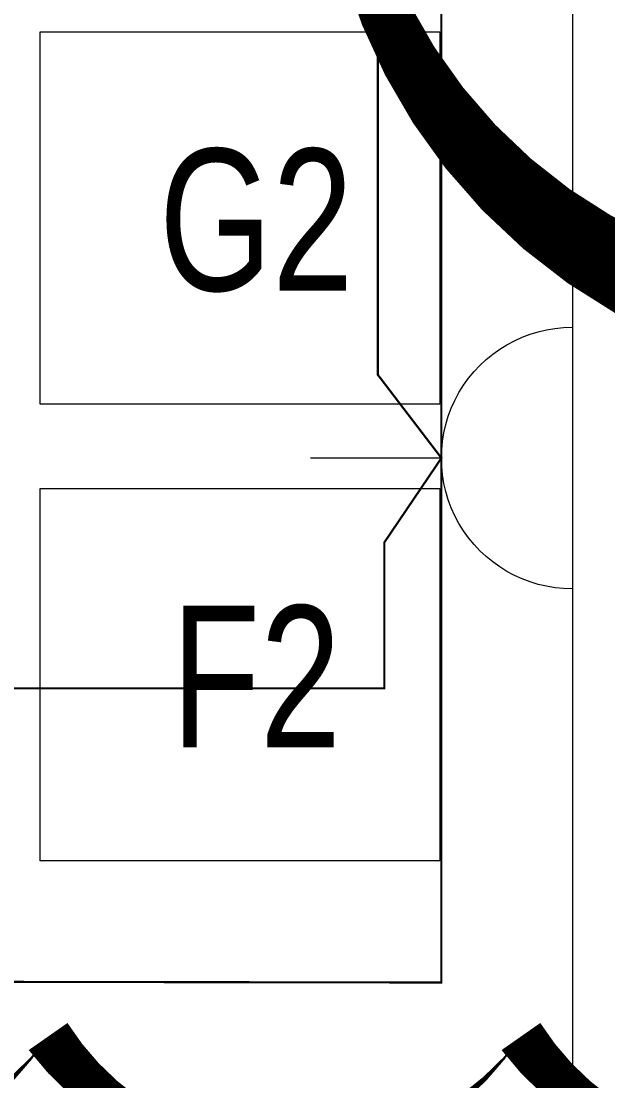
# Model space of a CAD drawing. Header units: metres. Extents: x 75097 to 220695, y -1557923 to -1361206.
# Drawn here: x 198986 to 199813, y -1469635 to -1468140 of the extents above; entities that cross this region are included whole.
import ezdxf

# ---------------------------------------------------------------- set-up
doc = ezdxf.new("R2010")
doc.units = ezdxf.units.M
doc.layers.get('0').update_dxf_attribs({"lineweight": 0})
for name, color, linetype, lineweight in [('A-100 - Copy$0$Medical Equipment and Furniture', 8, 'Continuous', 0), ('A-100 - Copy$0$Walls', 8, 'Continuous', 0), ('E-LG', 245, 'Continuous', 30)]:
    doc.layers.add(name, color=color, linetype=linetype, lineweight=lineweight)
doc.layers.add('E-POWR', color=7, linetype='Continuous', lineweight=9, true_color=0x4e7e3e)
doc.layers.add('REV 01', color=7, linetype='Continuous', lineweight=0, true_color=0xe41b4d)
doc.styles.add('A-100 - Copy$0$X3G_ENTITY_2587EA', font='swisscl.ttf', dxfattribs={"height": 200})

# ---------------------------------------------------------------- blocks, each defined once
blk = doc.blocks.new('A-100 - Copy')
at = {"layer": 'A-100 - Copy$0$Medical Equipment and Furniture'}
blk.add_lwpolyline([(199012.8, -1468155.2), (199576.5, -1468155.2), (199576.5, -1468680.5), (199012.8, -1468680.5)], close=True, dxfattribs=at)
at = {"layer": 'A-100 - Copy$0$Medical Equipment and Furniture', "elevation": 0}
blk.add_lwpolyline([(199012.8, -1468799.6), (199576.5, -1468799.6), (199576.5, -1469324.9), (199012.8, -1469324.9)], close=True, dxfattribs=at)
at = {"layer": 'A-100 - Copy$0$Walls', "elevation": 0}
blk.add_lwpolyline([(199763.3, -1464852.7), (199763.3, -1469677.7)], dxfattribs=at)
at = {"layer": 'A-100 - Copy$0$Medical Equipment and Furniture', "char_height": 200, "attachment_point": 2, "style": 'A-100 - Copy$0$X3G_ENTITY_2587EA'}
for s, insert in [('G2', (199317.4, -1468320.3)), ('F2', (199317.4, -1468964.7, 0))]:
    blk.add_mtext(s, dxfattribs=dict(at, insert=insert))
blk = doc.blocks.new('NORMAL SOCKET')
at = {"layer": 'E-POWR'}
for p, q in [((0, 307.7), (0, 615.4)), ((-307.7, 0), (307.7, 0))]:
    blk.add_line(p, q, dxfattribs=at)
blk.add_ellipse((0, 0), major_axis=(32.8, 305.9), ratio=1, start_param=4.81904, end_param=7.960633, dxfattribs=at)

msp = doc.modelspace()

# ---------------------------------------------------------------- linework, layer by layer
at = {"layer": 'E-POWR', "const_width": 3, "elevation": 0}
msp.add_lwpolyline([(195487.6, -1465036.2), (194396.3, -1465036.2), (194396.3, -1469493.1), (197281, -1469493.1), (199578.7, -1469496.5), (199578.7, -1465036.2), (204978.7, -1465036.2), (204978.7, -1469559.1), (209423.4, -1469559.1), (209423.4, -1465157.9), (209423.4, -1465037.3), (206728.8, -1465037.3)], dxfattribs=at)

# ---------------------------------------------------------------- next in the draw order: block references
msp.add_blockref('A-100 - Copy', (0, 0))

# ---------------------------------------------------------------- next in the draw order: linework, layer by layer
at = {"layer": 'E-LG', "color": 240, "true_color": 0xed1254}
msp.add_lwpolyline([(199579.9, -1467356.1, 0, 133.3, 0.520567), (199989.1, -1468553.5, 0, 133.3, 0.520567), (200538.8, -1469703.7, 0, 133.3, 0.520567), (201543.1, -1470110, 0, 133.3, 0.520567), (202535.7, -1470110, 0, 133.3, 0.520567), (203629.4, -1470110, 0, 133.3, 0.520567), (204658.4, -1470091.5, 0, 133.3, 0.520567), (205579.5, -1469916.5, 0, 133.3, 0.520567), (206233.9, -1469449.1, 0, 133.3, 0.520567), (205953.7, -1468606.2, 0, 133.3, 0.520567), (205728.3, -1467928.1, 0, 133.3, 0.520567), (205214.8, -1467496.4, 0, 133.3, 0.520567), (204397.3, -1467356.1, 0, 133.3, 0.520567), (203137.6, -1467356.1, 0, 133.3, 0.520567), (201874.2, -1467356.1, 0, 133.3, 0.520567), (200820.3, -1467356.1, 0, 133.3, 0.520567)], format="xyseb", close=True, dxfattribs=at)
at = {"layer": 'E-POWR', "const_width": 3, "elevation": 0}
msp.add_lwpolyline([(194362.9, -1469264), (194473.4, -1469081.4), (199498.1, -1469081.4), (199498.1, -1468875.7), (199578.7, -1468756.5), (199489.1, -1468639.1), (199489.1, -1465744.2), (199576.5, -1465642.7), (199479.5, -1465559.2), (199479.5, -1464375.3), (203048.9, -1464375.3), (203048.9, -1462217.4), (202862.9, -1462082.1), (203043.5, -1461993.2), (203043.5, -1460641.1), (204941.3, -1460641.1), (205053.7, -1460617.3), (205194.6, -1460656.7), (207669.5, -1460656.7)], dxfattribs=at)
at = {"layer": 'REV 01', "color": 3}
msp.add_lwpolyline([(200357.4, -1469572.7, 0, 66.7, -0.520567), (199690.8, -1469572.7, 0, 66.7, -0.520567), (199024.1, -1469572.7, 0, 66.7, -0.520567), (198357.4, -1469572.7, 0, 66.7, -0.520567), (197690.7, -1469572.7, 0, 66.7, -0.520567), (197024, -1469572.7, 0, 66.7, -0.520567), (196357.4, -1469572.7, 0, 66.7, -0.520567), (195690.7, -1469572.7, 0, 66.7, -0.520567), (195024, -1469572.7, 0, 66.7, -0.520567), (194516.5, -1469411, 0, 66.7, -0.520567), (194506.2, -1468744.4, 0, 66.7, -0.520567), (194495.9, -1468077.8, 0, 66.7, -0.520567), (194485.6, -1467411.2, 0, 66.7, -0.520567), (194475.3, -1466744.6, 0, 66.7, -0.520567), (194465, -1466078, 0, 66.7, -0.520567), (194454.7, -1465411.4, 0, 66.7, -0.520567), (194444.4, -1464744.8, 0, 66.7, -0.520567), (194434.1, -1464078.2, 0, 66.7, -0.520567)], format="xyseb", dxfattribs=at)

# ---------------------------------------------------------------- next in the draw order: block references
at = {"layer": 'E-POWR', "color": 85, "xscale": -0.6, "yscale": 0.6, "zscale": 0.6, "rotation": 90}
msp.add_blockref('NORMAL SOCKET', (199763.3, -1468756.5, 0), dxfattribs=at)

doc.saveas('drawing.dxf')
